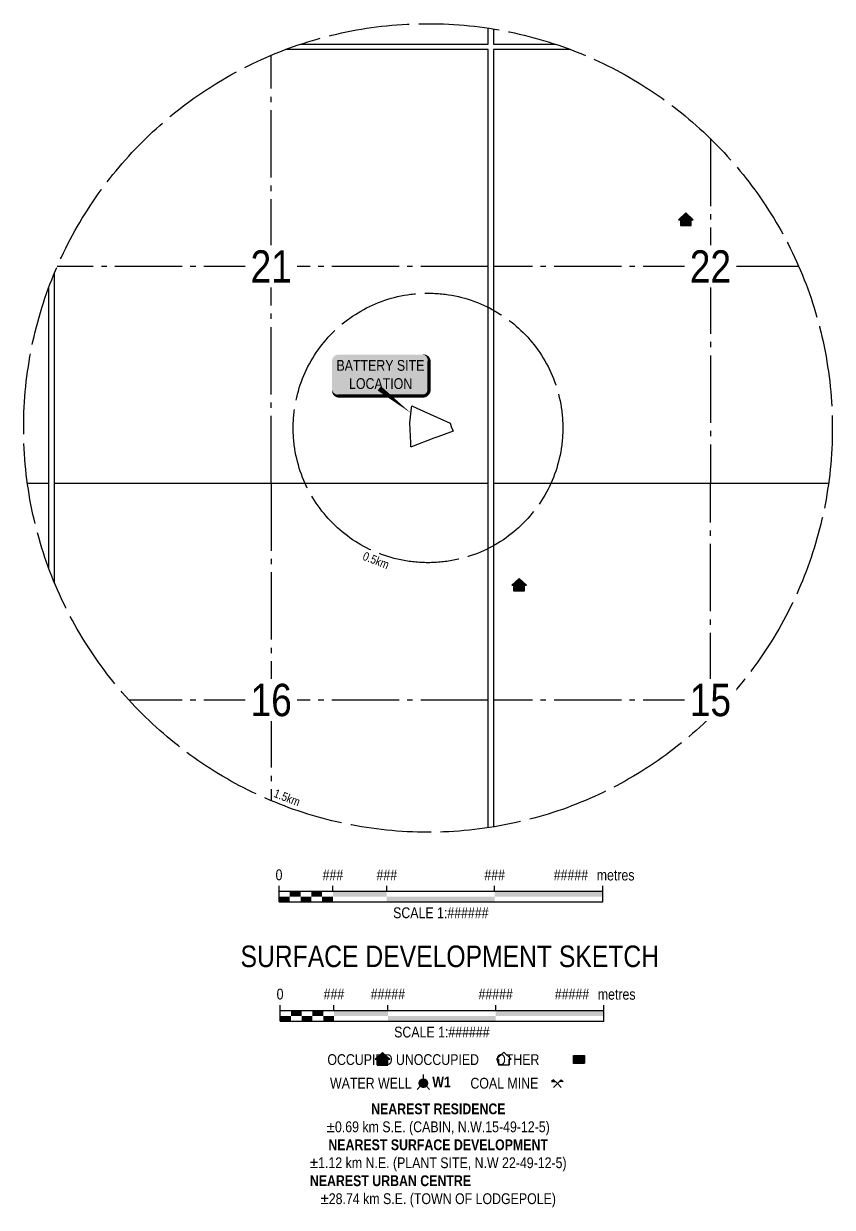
# Model space of a CAD drawing. Extents: x 586081 to 591608, y 5899207 to 5902904.
# Drawn here: x 588235 to 588985, y 5899235 to 5900333 of the extents above; entities that cross this region are included whole.
import ezdxf
from ezdxf.enums import TextEntityAlignment as Align

# ---------------------------------------------------------------- set-up
doc = ezdxf.new("R2010")
doc.units = 0
doc.header["$LTSCALE"] = 5
doc.linetypes.add('foc-BUFFER', pattern=[16.75, 15, -1.75])
doc.linetypes.add('foc-QUARTERLINE', pattern=[33, 25, -3, 2, -3])
for name, color, linetype in [('AS-RESIDENCE', 14, 'Continuous'), ('AS-SYMBOL', 7, 'Continuous'), ('AUX-BUFFER', 7, 'foc-BUFFER'), ('CG-NOTES', 7, 'Continuous'), ('F-WS-S', 190, 'Continuous'), ('L-SEC', 7, 'Continuous'), ('L-SECQ', 8, 'foc-QUARTERLINE'), ('P-PROPOSED', 10, 'Continuous'), ('S-7', 6, 'Continuous'), ('T-WATER-T', 170, 'Continuous')]:
    doc.layers.add(name, color=color, linetype=linetype)
doc.styles.add('200', font='ARIALN.TTF', dxfattribs={"height": 25})
doc.styles.add('60L', font='ARIALN.TTF', dxfattribs={"height": 7.35})
doc.styles.add('80', font='ARIALN.TTF', dxfattribs={"height": 10})
doc.styles.add('80CG', font='ARIALN.TTF', dxfattribs={"height": 10})
doc.styles.add('BOLD', font='ARIALNB.TTF')

# ---------------------------------------------------------------- blocks, each defined once
blk = doc.blocks.new('*U399')
at = {"color": 0}
for p, q in [((-150, 0), (-150, 15)), ((-100, 10), (-100, 15)), ((-50, 10), (-50, 15)), ((50, 10), (50, 15)), ((150.2, 0), (150.2, 15)), ((-150, 10), (150.2, 10)), ((-150, 0), (150.2, 0))]:
    blk.add_line(p, q, dxfattribs=at)
for points in [[(-150, 5), (-140, 5), (-150, 0), (-140, 0)], [(-140, 10), (-130, 10), (-140, 5), (-130, 5)], [(-130, 5), (-120, 5), (-130, 0), (-120, 0)], [(-120, 10), (-110, 10), (-120, 5), (-110, 5)], [(-110, 5), (-100, 5), (-110, 0), (-100, 0)], [(-100, 10), (-50, 10), (-100, 5), (-50, 5)], [(-50, 5), (50, 5), (-50, 0), (50, 0)], [(50, 10), (150.2, 10), (50, 5), (150.2, 5)]]:
    blk.add_solid(points, dxfattribs=at)
at = {"color": 0, "style": '80'}
blk.add_text('metres', height=10, dxfattribs=at).set_placement((162.2, 20), align=Align.CENTER)
at = {"color": 0, "char_height": 10, "style": '80'}
for s, insert, attachment_point in [('0', (-150, 30.2), 2), ('###', (-100, 30.2), 2), ('###', (-50, 30.2), 2), ('###', (50, 30.2), 2), ('#####', (136.7, 30.2), 3), ('SCALE 1:######', (0.1, -5), 2)]:
    blk.add_mtext(s, dxfattribs=dict(at, insert=insert, attachment_point=attachment_point))
blk = doc.blocks.new('*U286')
at = {"color": 0}
for p, q in [((-150, 0), (-150, 15)), ((-100, 10), (-100, 15)), ((-50, 10), (-50, 15)), ((50, 10), (50, 15)), ((150.2, 0), (150.2, 15)), ((-150, 10), (150.2, 10)), ((-150, 0), (150.2, 0))]:
    blk.add_line(p, q, dxfattribs=at)
for points in [[(-150, 5), (-140, 5), (-150, 0), (-140, 0)], [(-140, 10), (-130, 10), (-140, 5), (-130, 5)], [(-130, 5), (-120, 5), (-130, 0), (-120, 0)], [(-120, 10), (-110, 10), (-120, 5), (-110, 5)], [(-110, 5), (-100, 5), (-110, 0), (-100, 0)], [(-100, 10), (-50, 10), (-100, 5), (-50, 5)], [(-50, 5), (50, 5), (-50, 0), (50, 0)], [(50, 10), (150.2, 10), (50, 5), (150.2, 5)]]:
    blk.add_solid(points, dxfattribs=at)
at = {"color": 0, "style": '80'}
blk.add_text('metres', height=10, dxfattribs=at).set_placement((162.2, 20), align=Align.CENTER)
at = {"color": 0, "char_height": 10, "style": '80'}
for s, insert, attachment_point in [('0', (-150, 30.2), 2), ('###', (-100, 30.2), 2), ('#####', (-50, 30.2), 2), ('#####', (50, 30.2), 2), ('#####', (136.7, 30.2), 3), ('SCALE 1:######', (0.1, -5), 2)]:
    blk.add_mtext(s, dxfattribs=dict(at, insert=insert, attachment_point=attachment_point))
blk = doc.blocks.new('res_abd')
at = {"color": 14}
blk.add_lwpolyline([(-1.13, -0.57), (-1.13, -1.62), (0.87, -1.62), (0.87, -0.57), (1.22, -0.57), (-0.13, 0.69), (-1.49, -0.57)], close=True, dxfattribs=at)
blk = doc.blocks.new('res_other')
blk.add_hatch(color=14).paths.add_polyline_path([(-1.09, 0.73), (0.91, 0.73), (0.91, -0.69), (-1.09, -0.69)])
at = {"color": 14}
blk.add_lwpolyline([(-1.09, 0.73), (0.91, 0.73), (0.91, -0.69), (-1.09, -0.69)], close=True, dxfattribs=at)
blk = doc.blocks.new('res_occ')
for points in [[(0.1, 0.89), (-1.26, -0.37), (1.46, -0.37)], [(-0.9, -1.43), (1.1, -1.43), (1.1, -0.37), (-0.9, -0.37)]]:
    blk.add_hatch(color=14).paths.add_polyline_path(points)
at = {"color": 14}
for points in [[(0.1, 0.89), (-1.26, -0.37), (1.46, -0.37)], [(-0.9, -1.43), (1.1, -1.43), (1.1, -0.37), (-0.9, -0.37)]]:
    blk.add_lwpolyline(points, close=True, dxfattribs=at)
blk = doc.blocks.new('WAT')
h = blk.add_hatch(color=255)
h.dxf.hatch_style = 1
edge = h.paths.add_edge_path()
edge.add_arc((0, 0), 0.9, 0, 360)
at = {"color": 170}
for p, q in [((0, 0.82), (0, 1.63)), ((-0.58, -0.58), (-1.15, -1.15)), ((0.58, -0.58), (1.15, -1.15))]:
    blk.add_line(p, q, dxfattribs=at)
blk.add_circle((0, 0), 0.8, dxfattribs=at)
blk = doc.blocks.new('Mine')
at = {"layer": 'AS-SYMBOL'}
h = blk.add_hatch(color=161, dxfattribs=at)
h.dxf.hatch_style = 1
h.paths.add_polyline_path([(-0.71, 0.71), (-1.06, 0.35), (-0.35, 0.35)])
h = blk.add_hatch(color=161, dxfattribs=at)
h.dxf.hatch_style = 1
h.paths.add_polyline_path([(0.71, 0.71), (0.35, 0.35), (1.06, 0.35)])
at = {"layer": 'AS-SYMBOL', "color": 161}
for p, q in [((-0.71, 0.71), (-1.06, 0.35)), ((-1.06, 0.35), (-0.35, 0.35)), ((-0.71, 0.71), (0, 0)), ((0, 0), (-0.71, -0.71)), ((0, 0), (0.71, 0.71)), ((0, 0), (0.71, -0.71)), ((1.06, 0.35), (0.35, 0.35)), ((0.71, 0.71), (1.06, 0.35))]:
    blk.add_line(p, q, dxfattribs=at)
blk = doc.blocks.new('*U319')
at = {"layer": 'AS-RESIDENCE', "color": 14}
blk.add_lwpolyline([(130, -1.3), (140, -1.3), (140, -8.5), (130, -8.5)], close=True, dxfattribs=at)
at = {"layer": 'AS-RESIDENCE', "xscale": 5, "yscale": 5, "zscale": 5}
for name, p in [('res_occ', (-47.7, -2.9)), ('res_abd', (65.9, -1.7)), ('res_other', (135.5, -5))]:
    blk.add_blockref(name, p, dxfattribs=at)
at = {"layer": 'AS-SYMBOL', "color": 161, "xscale": 5, "yscale": 5, "zscale": 5}
blk.add_blockref('Mine', (115, -27.2), dxfattribs=at)
at = {"layer": 'F-WS-S', "xscale": 5, "yscale": 5, "zscale": 5}
blk.add_blockref('WAT', (-9.3, -26.9), dxfattribs=at)
at = {"layer": 'CG-NOTES', "char_height": 12, "style": '80CG'}
for s, insert, width, attachment_point in [('{\\H0.83333x;OCCUPIED^IUNOCCUPIED^I    OTHER}', (0, 0), 324.707, 2), ('\\pi0.13844;{\\H0.83333x;WATER WELL}', (-96, -21.9), 75.427, 1), ('\\pi0.33285;{\\H0.83333x;COAL MINE}', (34, -21.9), 62.521, 1)]:
    blk.add_mtext(s, dxfattribs=dict(at, insert=insert, width=width, attachment_point=attachment_point))
at = {"layer": 'T-WATER-T', "style": 'BOLD'}
blk.add_text('W1', height=10, dxfattribs=at).set_placement((-1, -30.8))
blk = doc.blocks.new('*U371')
h = blk.add_hatch(color=255)
edge = h.paths.add_edge_path()
edge.add_line((-39, -20), (39, -20))
edge.add_arc((39, -14), 6, 270, 360)
edge.add_line((45, -14), (45, 12.5))
edge.add_arc((39, 12.5), 6, 0, 90)
edge.add_line((39, 18.5), (-39, 18.5))
edge.add_arc((-39, 12.5), 6, 90, 180)
edge.add_line((-45, 12.5), (-45, -14))
edge.add_arc((-39, -14), 6, 180, 270)
at = {"color": 14, "flags": 128}
blk.add_lwpolyline([(-39, -20, 3, 3, 0), (39, -20, 3, 3, 0.414214), (45, -14, 3, 3, 0), (45, 12.5, 3, 0, 0.414214), (39, 18.5, 0, 0, 0), (-39, 18.5, 0, 0, 0.414214), (-45, 12.5, 0, 0, 0), (-45, -14, 0, 3, 0.414214)], format="xyseb", close=True, dxfattribs=at)
at = {"color": 14, "style": '80'}
blk.add_attdef('ENTER_TEXT_001', (-26.8, -4.9), '', height=10, dxfattribs=at)

msp = doc.modelspace()

# ---------------------------------------------------------------- linework, layer by layer
at = {"color": 14, "flags": 128}
msp.add_lwpolyline([(588593.899, 5899971.667, 0, 5.004, 0), (588564.475, 5899994.704, 0, 0, 0)], format="xyseb", dxfattribs=at)
at = {"layer": 'AUX-BUFFER'}
for radius in [375, 125]:
    msp.add_circle((588609.649, 5899957.958), radius, dxfattribs=at)
at = {"layer": 'L-SEC', "color": 253, "ltscale": 0.5}
for p, q in [((588665.385, 5900313.927), (588665.385, 5900328.793)), ((588670.414, 5900328.002), (588670.414, 5900313.927)), ((588665.385, 5900308.898), (588477.489, 5900308.898)), ((588491.704, 5900313.927), (588665.385, 5900313.927)), ((588665.385, 5900107.73), (588665.385, 5900308.898)), ((588670.414, 5900313.927), (588727.594, 5900313.927)), ((588670.414, 5900308.898), (588670.414, 5900107.73)), ((588741.809, 5900308.898), (588670.414, 5900308.898)), ((588263.049, 5900101.112), (588263.049, 5899906.562)), ((588665.384, 5899906.562), (588665.385, 5900107.73)), ((588670.414, 5900107.73), (588670.414, 5899906.562)), ((588258.019, 5899906.562), (588258.019, 5900088.271)), ((588258.019, 5899906.562), (588238.188, 5899906.562)), ((588258.019, 5899827.645), (588258.019, 5899906.562)), ((588263.049, 5899906.562), (588263.049, 5899814.804)), ((588464.217, 5899906.562), (588263.049, 5899906.562)), ((588665.384, 5899906.562), (588464.217, 5899906.562)), ((588665.384, 5899705.394), (588665.384, 5899906.562)), ((588670.414, 5899906.562), (588670.414, 5899705.394)), ((588871.582, 5899906.562), (588670.414, 5899906.562)), ((588981.11, 5899906.562), (588871.582, 5899906.562)), ((588665.384, 5899587.123), (588665.384, 5899705.394)), ((588670.414, 5899705.394), (588670.414, 5899587.914))]:
    msp.add_line(p, q, dxfattribs=at)
at = {"layer": 'L-SECQ', "color": 253, "ltscale": 0.5}
for p, q in [((588464.217, 5900107.73), (588464.217, 5900303.608)), ((588871.582, 5900226.316), (588871.582, 5900107.73)), ((588464.217, 5900107.73), (588265.856, 5900107.73)), ((588464.216, 5899906.562), (588464.217, 5900107.73)), ((588665.384, 5900107.73), (588464.217, 5900107.73)), ((588871.582, 5900107.73), (588670.414, 5900107.73)), ((588953.442, 5900107.73), (588871.582, 5900107.73)), ((588871.582, 5900107.73), (588871.582, 5899906.562)), ((588464.217, 5899906.562), (588464.217, 5899705.394)), ((588871.582, 5899705.393), (588871.581, 5899906.561)), ((588464.217, 5899705.394), (588332.455, 5899705.394)), ((588464.217, 5899705.394), (588464.217, 5899612.307)), ((588665.384, 5899705.394), (588464.217, 5899705.394)), ((588871.582, 5899705.394), (588670.414, 5899705.394)), ((588886.843, 5899705.394), (588871.582, 5899705.394)), ((588871.582, 5899689.599), (588871.582, 5899705.393))]:
    msp.add_line(p, q, dxfattribs=at)
at = {"layer": 'P-PROPOSED'}
msp.add_lwpolyline([(588594.345, 5899940.513), (588593.792, 5899940.305), (588593.716, 5899942.189), (588593.634, 5899944.23), (588592.89, 5899962.671), (588594.461, 5899976.683), (588594.649, 5899978.362), (588599.417, 5899976.228), (588630.112, 5899962.491), (588631.578, 5899958.474), (588631.864, 5899957.691), (588632.862, 5899954.957), (588630.603, 5899954.112), (588618.831, 5899949.697), (588615.181, 5899948.328), (588594.345, 5899940.513)], close=True, dxfattribs=at)

# ---------------------------------------------------------------- block references
ref = msp.add_blockref('*U371', (588565.645, 5900007.543), dxfattribs=dict(xscale=1.00072565469974, yscale=1.00072565469974, zscale=1.00072565469974))
ref.add_attrib('ENTER_TEXT_001', 'BATTERY SITE', (588524.763, 5900010.964), dxfattribs={"color": 14, "height": 10.00726, "style": '80'})
ref.add_attrib('ENTER_TEXT_002', 'LOCATION', (588536.412, 5899994.108), dxfattribs={"color": 14, "height": 10.0073, "style": '80'})
for name, p in [('*U399', (588621.462, 5899518.215)), ('*U286', (588622.435, 5899407.586)), ('*U319', (588614.635, 5899377.042))]:
    msp.add_blockref(name, p)
at = {"layer": 'AS-RESIDENCE', "xscale": 5, "yscale": 5, "zscale": 5}
for p in [(588848.233, 5900153.001), (588693.553, 5899813.984)]:
    msp.add_blockref('res_occ', p, dxfattribs=at)

# ---------------------------------------------------------------- texts
at = {"char_height": 8, "attachment_point": 8, "rotation": 338.629081, "style": '60L'}
for s, insert in [('0.5km', (588559.944, 5899831.272)), ('1.5km', (588477.429, 5899611.262))]:
    msp.add_mtext_dynamic_manual_height_columns(s, width=28.39186, gutter_width=47.5, heights=[0], dxfattribs=dict(at, insert=insert))
at = {"color": 3, "insert": (588433.37, 5899477.82), "char_height": 20, "width": 390.0592, "attachment_point": 1, "style": '80CG'}
msp.add_mtext('\\pi2.39659;SURFACE DEVELOPMENT SKETCH', dxfattribs=at)
at = {"layer": 'CG-NOTES', "insert": (588412.325, 5899331.35), "char_height": 10, "width": 412.39943, "attachment_point": 1, "style": '80CG'}
msp.add_mtext('\\pi144.54897;{\\fArial Narrow|b1|i0|c0|p34;NEAREST RESIDENCE}\\P\\pi103.34842;±0.69 km S.E. (CABIN, N.W.15-49-12-5)\\P\\pi104.93096;{\\fArial Narrow|b1|i0|c0|p34;NEAREST SURFACE DEVELOPMENT}\\P\\pi87.75156;±1.12 km N.E. (PLANT SITE, N.W 22-49-12-5){\\fArial Narrow|b1|i0|c0|p34;\\P\\pi132.1547;NEAREST URBAN CENTRE}\\P\\pi97.61513;±28.74 km S.E. (TOWN OF LODGEPOLE)', dxfattribs=at)

# ---------------------------------------------------------------- next in the draw order: texts
at = {"layer": 'S-7', "char_height": 30, "width": 38.8472, "attachment_point": 5, "style": '200', "bg_fill": 3, "box_fill_scale": 1.15, "bg_fill_color": 256}
for s, insert, bg_fill_transparency in [('21', (588464.217, 5900107.73), 13370836), ('22', (588871.582, 5900107.73), 13370901), ('16', (588464.217, 5899705.394), 13370831), ('15', (588871.582, 5899705.393), 13370906)]:
    msp.add_mtext(s, dxfattribs=dict(at, insert=insert, bg_fill_transparency=bg_fill_transparency))

doc.saveas('drawing.dxf')
